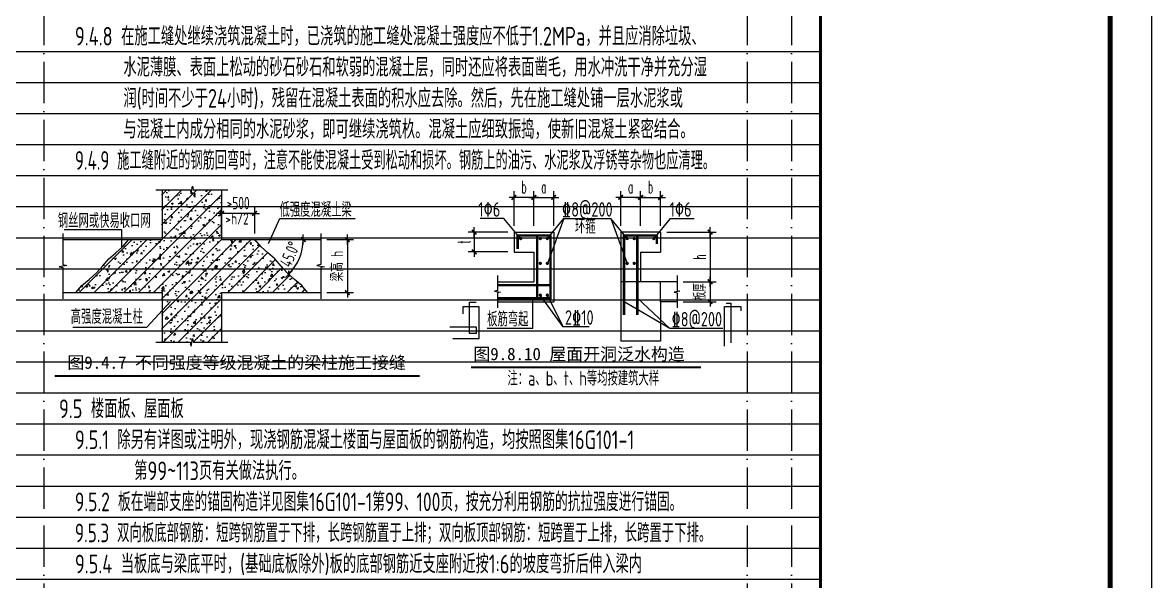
# Model space of a CAD drawing. Extents: x -1712635 to -854203, y -534641 to -21985.
# Drawn here: x -1625851 to -1598563, y -105947 to -92446 of the extents above; entities that cross this region are included whole.
import ezdxf
from ezdxf.enums import TextEntityAlignment as Align

# ---------------------------------------------------------------- set-up
doc = ezdxf.new("R2010")
doc.units = 0
doc.header["$LTSCALE"] = 1000
for name, pattern in [('D1', [14, 10, -2, 0, -2]), ('D3轴线点划线', [18.5, 12, -3, 0.5, -3]), ('H3普通虚线', [4.2, 3, -1.2])]:
    doc.linetypes.add(name, pattern=pattern)
doc.layers.get('0').update_dxf_attribs({"linetype": 'CONTINUOUS'})
doc.layers.get('Defpoints').update_dxf_attribs({"linetype": 'CONTINUOUS'})
for name, color, linetype in [('C-SHET-TTLB', 11, 'CONTINUOUS'), ('C-THCK', 210, 'CONTINUOUS'), ('S-DETL-AXIS', 8, 'D3轴线点划线'), ('S-DETL-DIM', 151, 'CONTINUOUS'), ('S-DETL-HATCH', 253, 'CONTINUOUS'), ('S-DETL-LINE1', 2, 'CONTINUOUS'), ('S-DETL-RBAR', 1, 'CONTINUOUS'), ('S-DETL-TEXT', 7, 'CONTINUOUS'), ('水平筋标注', 7, 'CONTINUOUS')]:
    doc.layers.add(name, color=color, linetype=linetype)
doc.layers.add('S-1-TEXT', color=7, linetype='CONTINUOUS', lineweight=18)
doc.layers.add('图框', color=9, linetype='CONTINUOUS', lineweight=18)
doc.styles.add('HZ2', font='romans.shx', dxfattribs={"width": 0.5, "bigfont": 'hztxt.shx'})
doc.styles.add('TS', font='tssdeng.shx', dxfattribs={"width": 0.7, "bigfont": 'tssdchn.shx'})
doc.styles.add('黑体', font='simhei.ttf')
doc.dimstyles.new('DIM25', dxfattribs={"dimtxt": 300, "dimasz": 0.8, "dimexe": 150, "dimexo": 150, "dimgap": 100, "dimtad": 1, "dimdec": 0, "dimlfac": 0.25, "dimrnd": 1, "dimzin": 0, "dimdsep": 46, "dimtxsty": 'TS', "dimblk": '_DIMX', "dimcen": 0, "dimclrd": 256, "dimclre": 256, "dimclrt": 43, "dimadec": 1, "dimazin": 0, "dimtfac": 1, "dimtdec": 0, "dimtix": 1, "dimtmove": 2, "dimatfit": 3, "dimldrblk": 'ARCHTICK', "dimfxl": 0, "dimtolj": 1, "dimtzin": 1, "dimarcsym": 0})

# ---------------------------------------------------------------- blocks, each defined once
blk = doc.blocks.new('_DIMX')
blk.add_line((-150, 0), (150, 0))
at = {"const_width": 50}
blk.add_lwpolyline([(-70, -70), (70, 70)], dxfattribs=at)
blk = doc.blocks.new('*D317')
at = {"layer": 'Defpoints', "color": 0}
for p in [(-1621040, -97056), (-1621040, -97689), (-1620240, -97689)]:
    blk.add_point(p, dxfattribs=at)
at = {"layer": 'S-DETL-DIM', "lineweight": -2}
for p, q in [((-1621040, -97539), (-1621040, -96906)), ((-1620241, -97056), (-1621039, -97056)), ((-1620240, -97539), (-1620240, -96906))]:
    blk.add_line(p, q, dxfattribs=at)
at = {"layer": 'S-DETL-DIM', "lineweight": -2, "xscale": 0.8, "yscale": 0.8, "zscale": 0.8, "rotation": 180}
blk.add_blockref('_DIMX', (-1621040, -97056), dxfattribs=at)
at = {"layer": 'S-DETL-DIM', "lineweight": -2, "xscale": 0.8, "yscale": 0.8, "zscale": 0.8}
blk.add_blockref('_DIMX', (-1620240, -97056), dxfattribs=at)
at = {"layer": 'S-DETL-DIM', "color": 43, "insert": (-1620640, -96806), "char_height": 300, "attachment_point": 5, "style": 'TS'}
blk.add_mtext('\\A1;>500', dxfattribs=at)
blk = doc.blocks.new('_ArchTick')
at = {"color": 0, "const_width": 0.35}
blk.add_lwpolyline([(-0.5, -0.5), (0.5, 0.5)], dxfattribs=at)
blk = doc.blocks.new('*D318')
at = {"layer": 'Defpoints', "color": 0}
for p in [(-1618645, -97689), (-1618645, -98969), (-1617999, -98969)]:
    blk.add_point(p, dxfattribs=at)
at = {"layer": 'S-DETL-DIM', "lineweight": -2}
for p, q in [((-1618495, -97689), (-1617849, -97689)), ((-1617999, -97690), (-1617999, -98969)), ((-1618495, -98969), (-1617849, -98969))]:
    blk.add_line(p, q, dxfattribs=at)
at = {"layer": 'S-DETL-DIM', "lineweight": -2, "xscale": 0.8, "yscale": 0.8, "zscale": 0.8}
for p, rotation in [((-1617999, -97689), 90), ((-1617999, -98969), 270)]:
    blk.add_blockref('_DIMX', p, dxfattribs=dict(at, rotation=rotation))
at = {"layer": 'S-DETL-DIM', "color": 43, "insert": (-1618249, -98329), "char_height": 300, "attachment_point": 5, "rotation": 90, "style": 'TS'}
blk.add_mtext('\\A1;梁高 h', dxfattribs=at)
blk = doc.blocks.new('*D319')
at = {"layer": 'Defpoints', "color": 0}
for p in [(-1621040, -97689), (-1620240, -97689), (-1618645, -97689), (-1619226, -98275), (-1618960, -98969)]:
    blk.add_point(p, dxfattribs=at)
at = {"layer": 'S-DETL-DIM', "lineweight": -2}
blk.add_arc((-1620240, -97689), 1171, 315.0392, 359.9608, dxfattribs=at)
at = {"layer": 'S-DETL-DIM', "lineweight": -2, "xscale": 0.8, "yscale": 0.8, "zscale": 0.8}
for p, rotation in [((-1619069, -97689), 89.98042243834978), ((-1619412, -98517), 225.0195775616557)]:
    blk.add_blockref('_DIMX', p, dxfattribs=dict(at, rotation=rotation))
at = {"layer": 'S-DETL-DIM', "color": 43, "insert": (-1619389, -98042), "char_height": 300, "attachment_point": 5, "rotation": 67.5, "style": 'TS'}
blk.add_mtext('\\A1;45.0°', dxfattribs=at)
blk = doc.blocks.new('*D35')
at = {"layer": 'Defpoints', "color": 0}
for p in [(2707629, 618930), (2707149, 618091), (2707629, 618091)]:
    blk.add_point(p, dxfattribs=at)
at = {"layer": 'S-DETL-DIM', "lineweight": -2}
for p, q in [((2707149, 618241), (2707149, 619080)), ((2707150, 618930), (2707628, 618930)), ((2707629, 618241), (2707629, 619080))]:
    blk.add_line(p, q, dxfattribs=at)
at = {"layer": 'S-DETL-DIM', "lineweight": -2, "xscale": 0.8, "yscale": 0.8, "zscale": 0.8, "rotation": 180}
blk.add_blockref('_DIMX', (2707149, 618930), dxfattribs=at)
at = {"layer": 'S-DETL-DIM', "lineweight": -2, "xscale": 0.8, "yscale": 0.8, "zscale": 0.8}
blk.add_blockref('_DIMX', (2707629, 618930), dxfattribs=at)
at = {"layer": 'S-DETL-DIM', "color": 43, "insert": (2707389, 619180), "char_height": 300, "attachment_point": 5, "style": 'HZ2'}
blk.add_mtext('\\A1;a', dxfattribs=at)
blk = doc.blocks.new('*D36')
at = {"layer": 'Defpoints', "color": 0}
for p in [(2710209, 618091), (2710609, 616891), (2711407, 616891)]:
    blk.add_point(p, dxfattribs=at)
at = {"layer": 'S-DETL-DIM', "lineweight": -2}
for p, q in [((2710359, 618091), (2711557, 618091)), ((2711407, 618090), (2711407, 616892)), ((2710759, 616891), (2711557, 616891))]:
    blk.add_line(p, q, dxfattribs=at)
at = {"layer": 'S-DETL-DIM', "lineweight": -2, "xscale": 0.8, "yscale": 0.8, "zscale": 0.8}
for p, rotation in [((2711407, 618091), 90), ((2711407, 616891), 270)]:
    blk.add_blockref('_DIMX', p, dxfattribs=dict(at, rotation=rotation))
at = {"layer": 'S-DETL-DIM', "color": 43, "insert": (2711157, 617491), "char_height": 300, "attachment_point": 5, "rotation": 90, "style": 'HZ2'}
blk.add_mtext('\\A1;h', dxfattribs=at)
blk = doc.blocks.new('*D37')
at = {"layer": 'Defpoints', "color": 0}
for p in [(2710609, 616891), (2710609, 616411), (2711407, 616411)]:
    blk.add_point(p, dxfattribs=at)
at = {"layer": 'S-DETL-DIM', "lineweight": -2}
for p, q in [((2710759, 616891), (2711557, 616891)), ((2711407, 616890), (2711407, 616412)), ((2710759, 616411), (2711557, 616411))]:
    blk.add_line(p, q, dxfattribs=at)
at = {"layer": 'S-DETL-DIM', "lineweight": -2, "xscale": 0.8, "yscale": 0.8, "zscale": 0.8}
for p, rotation in [((2711407, 616891), 90), ((2711407, 616411), 270)]:
    blk.add_blockref('_DIMX', p, dxfattribs=dict(at, rotation=rotation))
at = {"layer": 'S-DETL-DIM', "color": 43, "insert": (2711157, 616651), "char_height": 300, "attachment_point": 5, "rotation": 90, "style": 'HZ2'}
blk.add_mtext('\\A1;板厚', dxfattribs=at)
blk = doc.blocks.new('*D38')
at = {"layer": 'Defpoints', "color": 0}
for p in [(2706669, 618091), (2705707, 617611), (2706669, 617611)]:
    blk.add_point(p, dxfattribs=at)
at = {"layer": 'S-DETL-DIM', "lineweight": -2}
for p, q in [((2706519, 618091), (2705557, 618091)), ((2705707, 618090), (2705707, 617612)), ((2706519, 617611), (2705557, 617611))]:
    blk.add_line(p, q, dxfattribs=at)
at = {"layer": 'S-DETL-DIM', "lineweight": -2, "xscale": 0.8, "yscale": 0.8, "zscale": 0.8}
for p, rotation in [((2705707, 618091), 90), ((2705707, 617611), 270)]:
    blk.add_blockref('_DIMX', p, dxfattribs=dict(at, rotation=rotation))
at = {"layer": 'S-DETL-DIM', "color": 43, "insert": (2705457, 617851), "char_height": 300, "attachment_point": 5, "rotation": 90, "style": 'HZ2'}
blk.add_mtext('\\A1;t', dxfattribs=at)
blk = doc.blocks.new('*D39')
at = {"layer": 'Defpoints', "color": 0}
for p in [(2706669, 618930), (2706669, 618091), (2707149, 618091)]:
    blk.add_point(p, dxfattribs=at)
at = {"layer": 'S-DETL-DIM', "lineweight": -2}
for p, q in [((2706669, 618241), (2706669, 619080)), ((2707148, 618930), (2706670, 618930)), ((2707149, 618241), (2707149, 619080))]:
    blk.add_line(p, q, dxfattribs=at)
at = {"layer": 'S-DETL-DIM', "lineweight": -2, "xscale": 0.8, "yscale": 0.8, "zscale": 0.8, "rotation": 180}
blk.add_blockref('_DIMX', (2706669, 618930), dxfattribs=at)
at = {"layer": 'S-DETL-DIM', "lineweight": -2, "xscale": 0.8, "yscale": 0.8, "zscale": 0.8}
blk.add_blockref('_DIMX', (2707149, 618930), dxfattribs=at)
at = {"layer": 'S-DETL-DIM', "color": 43, "insert": (2706909, 619180), "char_height": 300, "attachment_point": 5, "style": 'HZ2'}
blk.add_mtext('\\A1;b', dxfattribs=at)
blk = doc.blocks.new('*D40')
at = {"layer": 'Defpoints', "color": 0}
for p in [(2709249, 618930), (2709249, 618091), (2709729, 618091)]:
    blk.add_point(p, dxfattribs=at)
at = {"layer": 'S-DETL-DIM', "lineweight": -2}
for p, q in [((2709249, 618241), (2709249, 619080)), ((2709728, 618930), (2709250, 618930)), ((2709729, 618241), (2709729, 619080))]:
    blk.add_line(p, q, dxfattribs=at)
at = {"layer": 'S-DETL-DIM', "lineweight": -2, "xscale": 0.8, "yscale": 0.8, "zscale": 0.8, "rotation": 180}
blk.add_blockref('_DIMX', (2709249, 618930), dxfattribs=at)
at = {"layer": 'S-DETL-DIM', "lineweight": -2, "xscale": 0.8, "yscale": 0.8, "zscale": 0.8}
blk.add_blockref('_DIMX', (2709729, 618930), dxfattribs=at)
at = {"layer": 'S-DETL-DIM', "color": 43, "insert": (2709489, 619180), "char_height": 300, "attachment_point": 5, "style": 'HZ2'}
blk.add_mtext('\\A1;a', dxfattribs=at)
blk = doc.blocks.new('*D41')
at = {"layer": 'Defpoints', "color": 0}
for p in [(2710209, 618930), (2709729, 618091), (2710209, 618091)]:
    blk.add_point(p, dxfattribs=at)
at = {"layer": 'S-DETL-DIM', "lineweight": -2}
for p, q in [((2709729, 618241), (2709729, 619080)), ((2709730, 618930), (2710208, 618930)), ((2710209, 618241), (2710209, 619080))]:
    blk.add_line(p, q, dxfattribs=at)
at = {"layer": 'S-DETL-DIM', "lineweight": -2, "xscale": 0.8, "yscale": 0.8, "zscale": 0.8, "rotation": 180}
blk.add_blockref('_DIMX', (2709729, 618930), dxfattribs=at)
at = {"layer": 'S-DETL-DIM', "lineweight": -2, "xscale": 0.8, "yscale": 0.8, "zscale": 0.8}
blk.add_blockref('_DIMX', (2710209, 618930), dxfattribs=at)
at = {"layer": 'S-DETL-DIM', "color": 43, "insert": (2709969, 619180), "char_height": 300, "attachment_point": 5, "style": 'HZ2'}
blk.add_mtext('\\A1;b', dxfattribs=at)
blk = doc.blocks.new('20210804.19142487')
at = {"layer": '图框', "const_width": 70}
blk.add_lwpolyline([(25, 0), (25, 57400)], dxfattribs=at)
blk = doc.blocks.new('2014111522190556')
at = {"layer": 'S-DETL-RBAR'}
for points in [[(2706872.3, 617936.1, 1), (2706787.9, 617936.1, 1)], [(2707345.7, 617936.1, 1), (2707261.3, 617936.1, 1)], [(2707432.1, 617936.1, -1), (2707516.4, 617936.1, -1)], [(2709445.7, 617936.1, 1), (2709361.3, 617936.1, 1)], [(2709532.1, 617936.1, -1), (2709616.4, 617936.1, -1)], [(2710005.4, 617936.1, -1), (2710089.8, 617936.1, -1)], [(2707345.7, 617336.1, 1), (2707261.3, 617336.1, 1)], [(2707432.1, 617336.1, -1), (2707516.4, 617336.1, -1)], [(2709445.7, 617336.1, 1), (2709361.3, 617336.1, 1)], [(2709532.1, 617336.1, -1), (2709616.4, 617336.1, -1)], [(2707345.7, 616568.1, 1), (2707261.3, 616568.1, 1)], [(2707432.1, 616568.1, -1), (2707516.4, 616568.1, -1)]]:
    blk.add_hatch(color=1, dxfattribs=at).paths.add_polyline_path(points)
at = {"layer": 'S-DETL-AXIS', "linetype": 'H3普通虚线'}
for p, q in [((2709728.9, 616890.9), (2709248.9, 616890.9)), ((2710208.9, 616410.9), (2710208.9, 616890.9))]:
    blk.add_line(p, q, dxfattribs=at)
at = {"layer": 'S-DETL-HATCH'}
for points in [[(2706268.9, 617040.9), (2706268.9, 616678.7), (2706198.7, 616663.5), (2706339, 616638.3), (2706268.9, 616625.2), (2706268.9, 616260.9)], [(2710608.9, 617040.9), (2710608.9, 616678.7), (2710679, 616663.5), (2710538.7, 616638.3), (2710608.9, 616625.2), (2710608.9, 616260.9)]]:
    blk.add_lwpolyline(points, dxfattribs=at)
at = {"layer": 'S-DETL-LINE1'}
for p, q in [((2706668.9, 618090.9), (2706668.9, 617610.9)), ((2706668.9, 618090.9), (2707628.9, 618090.9)), ((2707628.9, 618090.9), (2707628.9, 616410.9)), ((2709248.9, 618090.9), (2709248.9, 615455.9)), ((2710208.9, 618090.9), (2709248.9, 618090.9)), ((2710208.9, 618090.9), (2710208.9, 617610.9)), ((2706668.9, 617610.9), (2707148.9, 617610.9)), ((2707148.9, 617610.9), (2707148.9, 616890.9)), ((2709728.9, 617610.9), (2709728.9, 616890.9)), ((2709728.9, 617610.9), (2710208.9, 617610.9)), ((2706268.9, 616890.9), (2707148.9, 616890.9)), ((2710608.9, 616890.9), (2709728.9, 616890.9)), ((2706268.9, 616410.9), (2707628.9, 616410.9)), ((2710608.9, 616410.9), (2710208.9, 616410.9)), ((2710208.9, 616410.9), (2710208.9, 615455.9)), ((2710208.9, 615455.9), (2709248.9, 615455.9))]:
    blk.add_line(p, q, dxfattribs=at)
at = {"layer": 'S-DETL-RBAR', "color": 1, "const_width": 60}
for points in [[(2706268.9, 616490.9), (2707548.9, 616490.9), (2707548.9, 618010.9), (2706755.5, 618010.9), (2706755.5, 617682)], [(2707548.9, 618010.9), (2707228.9, 618010.9), (2707228.9, 616490.9)], [(2709328.9, 616090.9), (2709328.9, 618010.9), (2710122.2, 618010.9), (2710122.2, 617807.2)], [(2709412.7, 618010.9), (2709648.9, 618010.9), (2709648.9, 616090.9)], [(2706268.9, 616810.9), (2707548.9, 616810.9)]]:
    blk.add_lwpolyline(points, dxfattribs=at)
at = {"layer": 'S-DETL-TEXT'}
for p, q in [((2706426.2, 618419.8), (2705853.3, 618419.8)), ((2706823, 617934.6), (2706426.2, 618419.8)), ((2707871.5, 618419.8), (2707474.2, 617335.2)), ((2707474.8, 617934.6), (2707871.5, 618419.8)), ((2707871.5, 618419.8), (2709006.2, 618419.8)), ((2709403, 617934.6), (2709006.2, 618419.8)), ((2709006.2, 618419.8), (2709403.6, 617335.2)), ((2710054.8, 617934.6), (2710451.5, 618419.8)), ((2710451.5, 618419.8), (2711024.4, 618419.8)), ((2707124.5, 615759.5), (2707124.5, 616490.9)), ((2707859.2, 615800.5), (2707301.2, 616567.7)), ((2707473.3, 616565.8), (2707859.2, 615800.5)), ((2709648.9, 616505.2), (2710432.9, 615759.5)), ((2710432.9, 615759.5), (2709328.9, 616407.6)), ((2707124.5, 615759.5), (2706018.5, 615759.5)), ((2708481.6, 615800.5), (2707859.2, 615800.5)), ((2711719.2, 615759.5), (2710432.9, 615759.5))]:
    blk.add_line(p, q, dxfattribs=at)
for points in [[(2705114.8, 615801.9), (2705754.8, 615801.9), (2705754.8, 615641.9), (2705594.8, 615641.9), (2705594.8, 616401.9), (2705754.8, 616401.9)], [(2705186.3, 615525), (2705826.3, 615525), (2705826.3, 616285), (2705429.7, 616285), (2705429.7, 616120.5)], [(2711753.8, 615334.1), (2711753.8, 616294.1), (2712150.5, 616294.1), (2712150.5, 616192.3)], [(2711795.7, 616373), (2711913.8, 616373), (2711913.8, 615413)]]:
    blk.add_lwpolyline(points, dxfattribs=at)
at = {"layer": 'S-DETL-TEXT', "const_width": 50}
blk.add_lwpolyline([(2705630.8, 614826.5), (2711188.4, 614826.5)], dxfattribs=at)
at = {"layer": 'S-DETL-TEXT', "style": 'TS', "width": 0.75}
for s, p in [('1\x826', (2705805.9, 618464.9)), ('\x848@200', (2707826.7, 618464.9)), ('1\x826', (2710430.2, 618464.9)), ('环箍', (2708141.4, 618058)), ('板筋弯起', (2706019.5, 615812.4)), ('2\x8410', (2707899.9, 615853.4)), ('\x848@200', (2710473.6, 615812.4)), ('注：a、b、t、h等均按建筑大样', (2706510.2, 614384.6))]:
    blk.add_text(s, height=350, dxfattribs=at).set_placement(p)
at = {"layer": 'S-DETL-TEXT', "style": '黑体'}
blk.add_text('图9.8.10 屋面开洞泛水构造', height=300, dxfattribs=at).set_placement((2705685, 614997.6))
at = {"layer": 'S-DETL-DIM'}
for base, p1, p2, angle, text, picture, middle in [((2706668.9, 618929.9), (2707148.9, 618090.9), (2706668.9, 618090.9), 180, 'b', '*D39', (2706908.9, 619179.9)), ((2709248.9, 618929.9), (2709728.9, 618090.9), (2709248.9, 618090.9), 180, 'a', '*D40', (2709488.9, 619179.9)), ((2705706.8, 617610.9), (2706668.9, 618090.9), (2706668.9, 617610.9), 270, 't', '*D38', (2705456.8, 617850.9)), ((2711407.3, 616890.9), (2710208.9, 618090.9), (2710608.9, 616890.9), 90, 'h', '*D36', (2711157.3, 617490.9)), ((2711407.3, 616410.9), (2710608.9, 616890.9), (2710608.9, 616410.9), 90, '板厚', '*D37', (2711157.3, 616650.9))]:
    dim = blk.add_linear_dim(base=base, p1=p1, p2=p2, angle=angle, text=text, dimstyle='DIM25', dxfattribs=at)
    dim.commit()
    dim.dimension.update_dxf_attribs({"geometry": picture, "text_midpoint": middle})
for base, p1, p2, text, picture, middle in [((2707628.9, 618929.9), (2707148.9, 618090.9), (2707628.9, 618090.9), 'a', '*D35', (2707388.9, 619179.9)), ((2710208.9, 618929.9), (2709728.9, 618090.9), (2710208.9, 618090.9), 'b', '*D41', (2709968.9, 619179.9))]:
    dim = blk.add_linear_dim(base=base, p1=p1, p2=p2, text=text, dimstyle='DIM25', dxfattribs=at)
    dim.commit()
    dim.dimension.update_dxf_attribs({"geometry": picture, "text_midpoint": middle})

msp = doc.modelspace()

# ---------------------------------------------------------------- hatches: boundary and pattern name
at = {"layer": 'S-DETL-HATCH'}
h = msp.add_hatch(dxfattribs=at)
h.set_pattern_fill('ANSI31', color=256, scale=80, style=0)
h.set_pattern_definition([(45, (-2490575.24, -290820.13), (-179.60512, 179.60512), [])])
h.paths.add_polyline_path([(-1623292.65, -97683.73), (-1624572.65, -98963.73), (-1622492.65, -98963.73), (-1622492.65, -100163.73), (-1621809.76, -100163.73), (-1621789.43, -100257.29), (-1621755.87, -100070.16), (-1621738.34, -100163.73), (-1621052.65, -100163.73), (-1621052.65, -98963.73), (-1618972.65, -98963.73), (-1620252.65, -97683.73), (-1621052.65, -97683.73), (-1621052.65, -96483.73), (-1621738.34, -96483.73), (-1621755.87, -96390.16), (-1621789.43, -96577.29), (-1621809.76, -96483.73), (-1622492.65, -96483.73), (-1622492.65, -97683.73)])
h = msp.add_hatch(dxfattribs=at)
h.set_pattern_fill('AR-CONC', color=256, scale=2.5, style=0)
h.set_pattern_definition([(50, (-3261856.7, -216399.06), (455.46167, -39.84771), [47.625, -523.875]), (355, (-3261856.7, -216399.06), (-88.10706, 477.64161), [38.1, -419.1]), (100.451, (-3261818.76, -216402.4), (367.35625, 437.79172), [40.475, -445.225]), (46.1842, (-3261856.7, -216272.06), (677.6976, -105.10582), [71.4375, -785.8125]), (96.6356, (-3261800.24, -216280.8), (593.51059, 618.5639), [60.7125, -667.8375]), (351.184, (-3261856.7, -216272.06), (593.5115, 618.5628), [57.15, -628.65]), (21, (-3261793.2, -216303.8), (379.0372, -255.6638), [47.625, -523.875]), (326, (-3261793.2, -216303.8), (154.50507, 460.46992), [38.1, -419.1]), (71.4514, (-3261761.63, -216325.1), (533.54123, 204.80714), [40.475, -445.225]), (37.5, (-3261856.71, -216399.06), (7.721508, 211.387597), [0, -414.02, 0, -425.45, 0, -420.6875]), (7.5, (-3261856.71, -216399.06), (167.049156, 250.451437), [0, -242.57, 0, -404.495, 0, -160.3375]), (327.5, (-3261998.32, -216399.06), (338.976488, -14.32186), [0, -158.75, 0, -495.3, 0, -657.225]), (317.5, (-3262061.82, -216399.06), (370.322953, 63.56623), [0, -206.375, 0, -328.93, 0, -466.725])])
h.paths.add_polyline_path([(-1623279.88, -97689.45), (-1624559.88, -98969.45), (-1622479.88, -98969.45), (-1622479.88, -100169.45), (-1621796.99, -100169.45), (-1621776.67, -100263.01), (-1621743.1, -100075.88), (-1621725.57, -100169.45), (-1621039.88, -100169.45), (-1621039.88, -98969.45), (-1618959.88, -98969.45), (-1620239.88, -97689.45), (-1621039.88, -97689.45), (-1621039.88, -96489.45), (-1621725.57, -96489.45), (-1621743.1, -96395.88), (-1621776.67, -96583.01), (-1621796.99, -96489.45), (-1622479.88, -96489.45), (-1622479.88, -97689.45)])

# ---------------------------------------------------------------- linework, layer by layer
at = {"layer": 'C-SHET-TTLB'}
msp.add_lwpolyline([(-1598562.67, -60992.79), (-1598562.67, -120392.79), (-1682662.67, -120392.79), (-1682662.67, -60992.79)], close=True, dxfattribs=at)
at = {"layer": 'C-SHET-TTLB', "const_width": 120}
msp.add_lwpolyline([(-1680822.67, -61992.79), (-1599562.67, -61992.79), (-1599562.67, -119392.79), (-1680822.67, -119392.79)], close=True, dxfattribs=at)
at = {"layer": 'Defpoints', "color": 252, "linetype": 'D1', "ltscale": 0.1}
for p, q in [((-1625334.67, -65392.79), (-1625334.67, -119392.79)), ((-1608334.67, -65392.79), (-1608334.67, -119392.79)), ((-1607262.67, -65392.79), (-1607262.67, -119392.79))]:
    msp.add_line(p, q, dxfattribs=at)
at = {"layer": 'Defpoints', "color": 252}
for p, q in [((-1680822.67, -93142.79), (-1606562.67, -93142.79)), ((-1680822.67, -93892.79), (-1606562.67, -93892.79)), ((-1680822.67, -94642.79), (-1606562.67, -94642.79)), ((-1680822.67, -95392.79), (-1606562.67, -95392.79)), ((-1680822.67, -96142.79), (-1606562.67, -96142.79)), ((-1680822.67, -96892.79), (-1606562.67, -96892.79)), ((-1680822.67, -97642.79), (-1606562.67, -97642.79)), ((-1680822.67, -98392.79), (-1606562.67, -98392.79)), ((-1680822.67, -99142.79), (-1606562.67, -99142.79)), ((-1680822.67, -99892.79), (-1606562.67, -99892.79)), ((-1680822.67, -100642.79), (-1606562.67, -100642.79)), ((-1680822.67, -101392.79), (-1606562.67, -101392.79)), ((-1680822.67, -102142.79), (-1606562.67, -102142.79)), ((-1680822.67, -102892.79), (-1606562.67, -102892.79)), ((-1680822.67, -103642.79), (-1606562.67, -103642.79)), ((-1680822.67, -104392.79), (-1606562.67, -104392.79)), ((-1680822.67, -105142.79), (-1606562.67, -105142.79)), ((-1680822.67, -105892.79), (-1606562.67, -105892.79))]:
    msp.add_line(p, q, dxfattribs=at)
at = {"layer": 'S-DETL-DIM'}
for p, q in [((-1622629.88, -96489.45), (-1621796.99, -96489.45)), ((-1621796.99, -96489.45), (-1621776.67, -96583.01)), ((-1621776.67, -96583.01), (-1621743.1, -96395.88)), ((-1621743.1, -96395.88), (-1621725.57, -96489.45)), ((-1621725.57, -96489.45), (-1620889.88, -96489.45)), ((-1624875.15, -97539.45), (-1624875.15, -98292.34)), ((-1618644.62, -97539.45), (-1618644.62, -98292.34)), ((-1624781.58, -98312.66), (-1624968.71, -98346.23)), ((-1624968.71, -98346.23), (-1624875.15, -98363.76)), ((-1624875.15, -98292.34), (-1624781.58, -98312.66)), ((-1624875.15, -98363.76), (-1624875.15, -99119.45)), ((-1618644.62, -98292.34), (-1618738.19, -98312.66)), ((-1618738.19, -98312.66), (-1618551.05, -98346.23)), ((-1618551.05, -98346.23), (-1618644.62, -98363.76)), ((-1618644.62, -98363.76), (-1618644.62, -99119.45)), ((-1621776.67, -100263.01), (-1621743.1, -100075.88)), ((-1621743.1, -100075.88), (-1621725.57, -100169.45)), ((-1622629.88, -100169.45), (-1621796.99, -100169.45)), ((-1621796.99, -100169.45), (-1621776.67, -100263.01)), ((-1621725.57, -100169.45), (-1620889.88, -100169.45))]:
    msp.add_line(p, q, dxfattribs=at)
at = {"layer": 'S-DETL-LINE1'}
for p, q in [((-1622479.88, -96489.45), (-1622479.88, -97689.45)), ((-1621039.88, -96489.45), (-1621039.88, -97689.45)), ((-1624875.15, -97689.45), (-1622479.88, -97689.45)), ((-1621039.88, -97689.45), (-1618644.62, -97689.45)), ((-1624875.15, -98969.45), (-1622479.88, -98969.45)), ((-1622479.88, -98969.45), (-1622479.88, -100169.45)), ((-1621039.88, -98969.45), (-1618644.62, -98969.45)), ((-1621039.88, -98969.45), (-1621039.88, -100169.45))]:
    msp.add_line(p, q, dxfattribs=at)
for points in [[(-1624559.88, -98969.45), (-1624416.66, -98798.97), (-1624239.88, -98649.44), (-1624054.34, -98487.37), (-1623919.87, -98329.43), (-1623767.4, -98154.53), (-1623599.88, -98009.45), (-1623432.75, -97860.98), (-1623279.88, -97689.45)], [(-1618959.88, -98969.45), (-1619103.11, -98798.97), (-1619279.89, -98649.44), (-1619465.42, -98487.37), (-1619599.9, -98329.43), (-1619752.36, -98154.53), (-1619919.88, -98009.45), (-1620087.02, -97860.98), (-1620239.88, -97689.45)]]:
    msp.add_lwpolyline(points, dxfattribs=at)
at = {"layer": 'S-DETL-TEXT'}
for p, q in [((-1619908.28, -97786.62), (-1619630.28, -97175.14)), ((-1619630.28, -97175.14), (-1617812.85, -97175.14)), ((-1624841.25, -97441), (-1623461.14, -97441)), ((-1623461.14, -97441), (-1623459.01, -97884.31)), ((-1622850.59, -99806.21), (-1622276.3, -99182.9)), ((-1624634.91, -99806.21), (-1622850.59, -99806.21))]:
    msp.add_line(p, q, dxfattribs=at)
at = {"layer": 'S-DETL-TEXT', "const_width": 50}
msp.add_lwpolyline([(-1625071.75, -100981.4), (-1616255.65, -100981.4)], dxfattribs=at)

# ---------------------------------------------------------------- block references
at = {"layer": 'C-THCK'}
msp.add_blockref('2014111522190556', (-4320639.62, -715599.41), dxfattribs=at)
at = {"layer": '水平筋标注'}
msp.add_blockref('20210804.19142487', (-1606587.82, -119392.79), dxfattribs=at)

# ---------------------------------------------------------------- texts
at = {"layer": 'S-1-TEXT', "style": 'TS'}
for s, width, p in [('9.4.8 在施工缝处继续浇筑混凝土时，已浇筑的施工缝处混凝土强度应不低于1.2MPa，并且应消除垃圾、', 0.75, (-1624585.62, -93000.36)), ('  水泥薄膜、表面上松动的砂石砂石和软弱的混凝土层，同时还应将表面凿毛，用水冲洗干净并充分湿', 0.75, (-1623824.01, -93750.36)), ('  润(时间不少于24小时)，残留在混凝土表面的积水应去除。然后，先在施工缝处铺一层水泥浆或', 0.75, (-1623824.01, -94500.36)), ('  与混凝土内成分相同的水泥砂浆，即可继续浇筑杦。混凝土应细致振捣，使新旧混凝土紧密结合。', 0.75, (-1623824.01, -95250.36)), ('9.4.9 施工缝附近的钢筋回弯时，注意不能使混凝土受到松动和损坏。钢筋上的油污、水泥浆及浮锈等杂物也应清理。', 0.69, (-1624585.62, -96000.36)), ('9.5 楼面板、屋面板', 0.75, (-1624969.86, -102000.36)), ('9.5.1 除另有详图或注明外，现浇钢筋混凝土楼面与屋面板的钢筋构造，均按照图集16G101-1', 0.75, (-1624585.62, -102750.36)), ('       第99~113页有关做法执行。', 0.75, (-1624585.62, -103500.36)), ('9.5.2 板在端部支座的锚固构造详见图集16G101-1第99、100页，按充分利用钢筋的抗拉强度进行锚固。', 0.72, (-1624585.62, -104250.36)), ('9.5.3 双向板底部钢筋：短跨钢筋置于下排，长跨钢筋置于上排；双向板顶部钢筋：短跨置于上排，长跨置于下排。', 0.7, (-1624585.62, -105000.36)), ('9.5.4 当板底与梁底平时，(基础底板除外)板的底部钢筋近支座附近按1:6的坡度弯折后伸入梁内', 0.75, (-1624585.62, -105750.36))]:
    msp.add_text(s, height=450, dxfattribs=dict(at, width=width)).set_placement(p)
at = {"layer": 'S-DETL-DIM', "style": 'TS', "width": 0.75}
msp.add_text('>h/2', height=280, dxfattribs=at).set_placement((-1620947.33, -97325.86))
at = {"layer": 'S-DETL-TEXT', "style": 'TS', "width": 0.75}
for s, p in [('低强度混凝土梁', (-1619639.05, -97140.08)), ('钢丝网或快易收口网', (-1624997.53, -97405.94)), ('高强度混凝土柱', (-1624685.37, -99725.32))]:
    msp.add_text(s, height=350, dxfattribs=at).set_placement(p)
at = {"layer": 'S-DETL-TEXT', "style": '黑体'}
msp.add_text('图9.4.7 不同强度等级混凝土的梁柱施工接缝', height=300, dxfattribs=at).set_placement((-1620678.1, -100810.23), align=Align.CENTER)

# ---------------------------------------------------------------- dimensions: what is measured, and where the dimension line sits
at = {"layer": 'S-DETL-DIM'}
dim = msp.add_linear_dim(base=(-1621039.88, -97056.2), p1=(-1620239.88, -97689.45), p2=(-1621039.88, -97689.45), text='>500', dimstyle='DIM25', dxfattribs=at)
dim.commit()
dim.dimension.update_dxf_attribs({"geometry": '*D317', "text_midpoint": (-1620639.88, -96806.2)})
dim = msp.add_angular_dim_2l(base=(-1619226.08, -98274.77), line1=((-1620239.88, -97689.45), (-1618959.88, -98969.45)), line2=((-1621039.88, -97689.45), (-1618644.62, -97689.45)), dimstyle='DIM25', dxfattribs=at)
dim.commit()
dim.dimension.update_dxf_attribs({"geometry": '*D319', "text_midpoint": (-1619389.32, -98041.76)})
dim = msp.add_linear_dim(base=(-1617999.48, -98969.45), p1=(-1618644.62, -97689.45), p2=(-1618644.62, -98969.45), angle=90, text='梁高 h', dimstyle='DIM25', dxfattribs=at)
dim.commit()
dim.dimension.update_dxf_attribs({"geometry": '*D318', "text_midpoint": (-1618249.48, -98329.45)})

doc.saveas('drawing.dxf')
